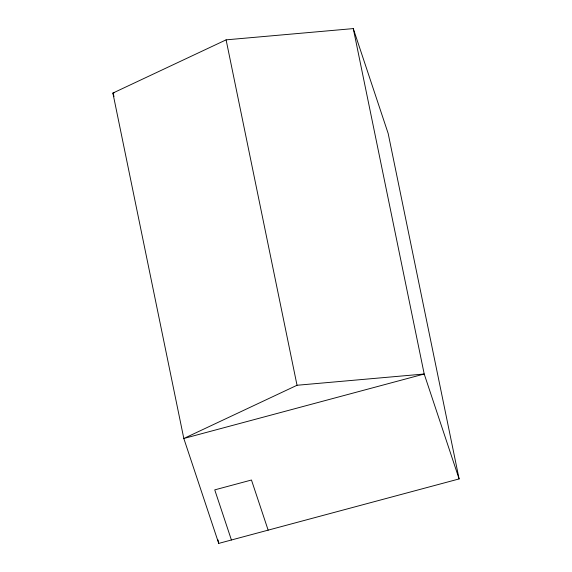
<?xml version="1.0" encoding="UTF-8"?>
<svg xmlns="http://www.w3.org/2000/svg" width="572" height="572" viewBox="0 0 572 572"><rect width="100%" height="100%" fill="white"/><g stroke="black" fill="none" stroke-linecap="round" stroke-linejoin="round"><path stroke-width="0.86" d="M226.104 39.854L112.891 93.072L183.819 438.481L218.718 543.4L459.109 478.928L388.181 133.519L353.281 28.6L226.104 39.854L297.032 385.263L183.819 438.481L424.209 374.009L353.281 28.6M114.615 92.614L112.891 93.072L114.014 96.461M297.032 385.263L424.209 374.009L459.109 478.928M268.146 530.144L251.465 480.015L214.743 489.868L231.417 539.997M218.003 539.904L218.718 543.4"/></g></svg>
